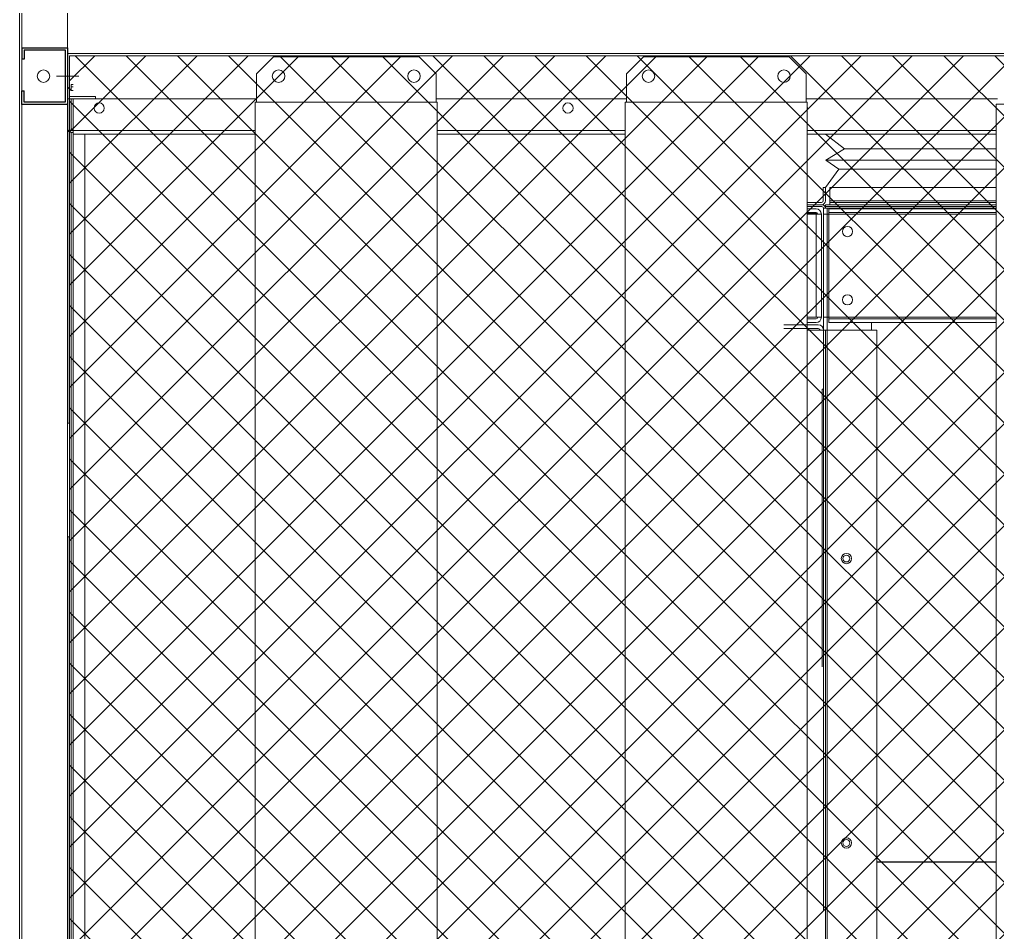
# Model space of a CAD drawing. Header units: millimetres. Extents: x -17070 to 60889, y -291348 to 42394.
# Drawn here: x 51165 to 52024, y 29909 to 30711 of the extents above; entities that cross this region are included whole.
import ezdxf

# ---------------------------------------------------------------- set-up
doc = ezdxf.new("R2010")
doc.units = ezdxf.units.MM
doc.linetypes.add('CENTER', pattern=[2, 1.25, -0.25, 0.25, -0.25])
doc.layers.add('center', color=1, linetype='CENTER')

# ---------------------------------------------------------------- blocks, each defined once
blk = doc.blocks.new('4567457')
at = {"color": 0, "lineweight": 5}
for p, q in [((322736.76, 91148.74), (322720.04, 91161.56)), ((322720.41, 91138.83), (322736.76, 91148.74)), ((322731.67, 91130.74), (322720.41, 91138.83)), ((322720.04, 91114.56), (322731.67, 91130.74))]:
    blk.add_line(p, q, dxfattribs=at)
blk = doc.blocks.new('435')
for p, q in [((-131381.95, 21088.81), (-131341.95, 21088.81)), ((-131381.95, 21088.81), (-131381.95, 21078.81)), ((-131379.95, 21086.81), (-131343.95, 21086.81)), ((-131379.95, 21086.81), (-131379.95, 21078.81)), ((-131343.95, 21086.81), (-131343.95, 21040.81)), ((-131341.95, 21088.81), (-131341.95, 21038.81)), ((-131341.95, 21088.81), (-131341.95, 21038.81)), ((-131379.95, 21078.81), (-131381.95, 21078.81)), ((-131381.95, 21038.81), (-131381.95, 21050.81)), ((-131381.95, 21050.81), (-131379.95, 21050.81)), ((-131379.95, 21040.81), (-131379.95, 21050.81)), ((-131343.95, 21040.81), (-131379.95, 21040.81)), ((-131341.95, 21038.81), (-131381.95, 21038.81))]:
    blk.add_line(p, q)
blk = doc.blocks.new('2')
at = {"lineweight": 5}
h = blk.add_hatch(dxfattribs=at)
h.set_pattern_fill('ANSI37', scale=10)
h.set_pattern_definition([(45, (-643198.6, -403816.7), (-22.4506403, 22.4506403), []), (135, (-643198.6, -403816.7), (-22.4506403, -22.4506403), [])])
h.paths.add_polyline_path([(51208.63, 29199.21), (53324.63, 29199.21), (53324.63, 30679.21), (51208.63, 30679.21)])
at = {"lineweight": 20}
for p, q in [((51164.63, 31581.21), (51164.63, 29281.21)), ((51166.63, 31579.21), (51166.63, 29306.21)), ((51206.63, 29281.21), (51206.63, 31581.21)), ((53322.63, 30681.21), (51206.63, 30681.21)), ((51208.63, 30679.21), (53324.63, 30679.21)), ((51208.63, 29199.21), (51208.63, 30679.21)), ((51372.79, 30663.21), (51387.79, 30678.21)), ((51387.79, 30678.21), (51515.79, 30678.21)), ((51530.79, 30663.21), (51515.79, 30678.21)), ((51697.93, 30663.21), (51712.93, 30678.21)), ((51712.93, 30678.21), (51840.93, 30678.21)), ((51855.93, 30663.21), (51840.93, 30678.21)), ((51372.79, 30638.21), (51372.79, 30663.21)), ((51530.79, 30638.21), (51530.79, 30663.21)), ((51697.93, 30638.21), (51697.93, 30663.21)), ((51855.93, 30638.21), (51855.93, 30663.21)), ((51372.79, 30641.21), (51206.63, 30641.21)), ((51208.63, 30643.21), (51231.33, 30643.21)), ((51231.42, 30643.21), (51231.42, 30641.21)), ((51697.93, 30641.21), (51530.79, 30641.21)), ((52024.07, 30641.21), (51855.93, 30641.21)), ((51371.79, 29290.21), (51371.79, 30638.21)), ((51531.79, 30638.21), (51371.79, 30638.21)), ((51531.79, 29290.21), (51531.79, 30638.21)), ((51696.93, 29290.21), (51696.93, 30638.21)), ((51856.93, 30638.21), (51696.93, 30638.21)), ((51856.93, 29290.21), (51856.93, 30638.21)), ((52023.07, 29288.61), (52023.07, 30636.61)), ((52183.07, 30636.61), (52023.07, 30636.61))]:
    blk.add_line(p, q, dxfattribs=at)
at = {"color": 7, "lineweight": 20}
for p, q in [((51164.63, 29336.31), (51164.63, 31578.11)), ((51206.63, 31578.11), (51206.63, 29336.31)), ((51211.73, 30613.31), (51371.79, 30613.31)), ((51531.79, 30613.31), (51696.93, 30613.31)), ((51856.93, 30613.31), (52023.07, 30613.31)), ((51210.13, 29669.24), (51210.13, 30611.79)), ((51211.73, 30610.21), (51371.79, 30610.21)), ((51222.03, 30610.21), (51222.03, 29669.24)), ((51531.79, 30610.21), (51696.93, 30610.21)), ((51856.93, 30610.21), (52023.07, 30610.21)), ((51872.83, 30437.91), (51872.83, 29432.81)), ((51918.13, 29432.81), (51918.13, 30437.91))]:
    blk.add_line(p, q, dxfattribs=at)
at = {"color": 7, "lineweight": 20, "ltscale": 0.001327}
blk.add_line((51208.63, 30651.42), (51208.63, 30653.81), dxfattribs=at)
at = {"color": 7, "lineweight": 20, "ltscale": 0.018778}
for p, q in [((51208.63, 30648.71), (51208.63, 30643.21)), ((51207.03, 30641.21), (51207.03, 30614.91)), ((51208.63, 30641.21), (51208.63, 30614.91)), ((51210.13, 30614.91), (51210.13, 30641.21))]:
    blk.add_line(p, q, dxfattribs=at)
at = {"color": 7, "lineweight": 20, "ltscale": 0.018632}
for p, q in [((51208.63, 30648.42), (51208.63, 30643.21)), ((51208.63, 30641.21), (51208.63, 30614.88))]:
    blk.add_line(p, q, dxfattribs=at)
at = {"color": 7, "lineweight": 20, "ltscale": 0.001722}
for p, q in [((51210.13, 30653.81), (51211.73, 30653.81)), ((51210.13, 30651.81), (51210.13, 30648.71)), ((51211.73, 30610.21), (51211.73, 30613.31)), ((51871.33, 30545.11), (51874.43, 30545.11))]:
    blk.add_line(p, q, dxfattribs=at)
at = {"color": 7, "lineweight": 20, "ltscale": 0.00111}
blk.add_line((51210.13, 30651.81), (51210.13, 30653.81), dxfattribs=at)
at = {"color": 7, "lineweight": 20, "ltscale": 0.000888887}
for p, q in [((51211.73, 30651.81), (51210.13, 30651.81)), ((51210.13, 30613.41), (51211.73, 30613.41))]:
    blk.add_line(p, q, dxfattribs=at)
at = {"color": 7, "lineweight": 20, "ltscale": 0.000888888}
for p, q in [((51211.73, 30648.71), (51210.13, 30648.71)), ((51210.13, 30614.91), (51211.73, 30614.91))]:
    blk.add_line(p, q, dxfattribs=at)
at = {"color": 7, "lineweight": 20, "ltscale": 0.0225}
blk.add_line((51211.73, 30641.21), (51211.73, 30613.31), dxfattribs=at)
at = {"color": 7, "lineweight": 20, "ltscale": 0.000335468}
blk.add_line((51207.03, 30614.87), (51207.03, 30614.27), dxfattribs=at)
at = {"color": 7, "lineweight": 20, "ltscale": 3.6866e-05}
blk.add_line((51207.1, 30614.27), (51207.03, 30614.27), dxfattribs=at)
at = {"color": 7, "lineweight": 20, "ltscale": 0.143368}
blk.add_line((51207.03, 30356.21), (51207.03, 30614.27), dxfattribs=at)
at = {"color": 7, "lineweight": 20, "ltscale": 0.000833334}
blk.add_line((51210.13, 30613.41), (51210.13, 30614.91), dxfattribs=at)
at = {"color": 7, "lineweight": 20, "ltscale": 0.000888889}
for p, q in [((51210.13, 30611.81), (51211.73, 30611.81)), ((51210.13, 30611.79), (51211.73, 30611.79)), ((51872.93, 30546.61), (51872.93, 30548.21))]:
    blk.add_line(p, q, dxfattribs=at)
at = {"color": 0, "lineweight": 20}
for p, q in [((52023.07, 30597.39), (51889.66, 30597.39)), ((51873.3, 30587.48), (52023.07, 30587.48)), ((52023.07, 30579.39), (51884.56, 30579.39))]:
    blk.add_line(p, q, dxfattribs=at)
at = {"color": 7, "lineweight": 20, "ltscale": 0.001111}
for p, q in [((51870.93, 30563.21), (51872.93, 30563.21)), ((51876.63, 30550.21), (51876.63, 30548.21)), ((51206.63, 30356.21), (51208.63, 30356.21)), ((51206.63, 30256.21), (51208.63, 30256.21))]:
    blk.add_line(p, q, dxfattribs=at)
at = {"color": 7, "lineweight": 20, "ltscale": 0.006389}
for p, q in [((51870.93, 30563.21), (51870.93, 30551.71)), ((51872.93, 30563.21), (51872.93, 30551.71)), ((51876.63, 30551.71), (51876.63, 30563.21))]:
    blk.add_line(p, q, dxfattribs=at)
at = {"color": 7, "lineweight": 20, "ltscale": 0.431111}
for p, q in [((51876.63, 30563.21), (52023.07, 30563.21)), ((51876.63, 30551.71), (52023.07, 30551.71)), ((52023.07, 30550.21), (51876.63, 30550.21))]:
    blk.add_line(p, q, dxfattribs=at)
at = {"color": 7, "lineweight": 20, "ltscale": 0.014722}
for p, q in [((51856.93, 30550.21), (51869.43, 30550.21)), ((51869.43, 30550.21), (51856.93, 30550.21)), ((51856.93, 30548.21), (51869.43, 30548.21)), ((51869.43, 30548.21), (51856.93, 30548.21))]:
    blk.add_line(p, q, dxfattribs=at)
at = {"color": 7, "lineweight": 20, "ltscale": 0.0205}
for p, q in [((51856.93, 30548.21), (51869.83, 30548.21)), ((51869.83, 30548.21), (51856.93, 30548.21)), ((51856.93, 30546.61), (51869.83, 30546.61)), ((51869.83, 30546.61), (51856.93, 30546.61))]:
    blk.add_line(p, q, dxfattribs=at)
at = {"color": 7, "lineweight": 20, "ltscale": 0.030722}
for p, q in [((51864.63, 30544.61), (51856.93, 30544.61)), ((51864.63, 30541.41), (51856.93, 30541.41)), ((51864.63, 30540.81), (51856.93, 30540.81)), ((51856.93, 30539.91), (51864.63, 30539.91)), ((51864.63, 30449.31), (51856.93, 30449.31)), ((51856.93, 30447.81), (51864.63, 30447.81)), ((51856.93, 30444.61), (51864.63, 30444.61))]:
    blk.add_line(p, q, dxfattribs=at)
at = {"color": 7, "lineweight": 20, "ltscale": 0.002889}
for p, q in [((51871.33, 30539.91), (51871.33, 30545.11)), ((51874.43, 30539.91), (51874.43, 30545.11))]:
    blk.add_line(p, q, dxfattribs=at)
at = {"color": 7, "lineweight": 20, "ltscale": 0.435222}
for p, q in [((52023.07, 30548.21), (51872.93, 30548.21)), ((52023.07, 30546.61), (51872.93, 30546.61))]:
    blk.add_line(p, q, dxfattribs=at)
at = {"color": 7, "lineweight": 20, "ltscale": 0.000833333}
for p, q in [((51872.93, 30545.11), (51872.93, 30546.61)), ((51876.63, 30550.21), (51876.63, 30551.71)), ((51876.03, 30539.91), (51874.53, 30539.91)), ((51876.03, 30539.91), (51876.03, 30541.41)), ((51876.03, 30449.31), (51874.53, 30449.31)), ((51876.03, 30449.31), (51876.03, 30447.81)), ((51868.13, 30437.91), (51866.63, 30437.91))]:
    blk.add_line(p, q, dxfattribs=at)
at = {"color": 7, "lineweight": 20, "ltscale": 0.021611}
blk.add_line((51913.33, 30545.11), (51874.43, 30545.11), dxfattribs=at)
at = {"color": 7, "lineweight": 20, "ltscale": 0.001778}
for p, q in [((51876.03, 30544.61), (51876.03, 30541.41)), ((51874.53, 30539.91), (51871.33, 30539.91)), ((51871.33, 30449.31), (51874.53, 30449.31)), ((51876.03, 30447.81), (51876.03, 30444.61))]:
    blk.add_line(p, q, dxfattribs=at)
at = {"color": 7, "lineweight": 20, "ltscale": 0.431778}
for p, q in [((51876.03, 30544.61), (52023.07, 30544.61)), ((51876.03, 30541.41), (52023.07, 30541.41)), ((51876.03, 30539.91), (52023.07, 30539.91)), ((52023.07, 30449.31), (51876.03, 30449.31)), ((52023.07, 30447.81), (51876.03, 30447.81)), ((52023.07, 30444.61), (51876.03, 30444.61))]:
    blk.add_line(p, q, dxfattribs=at)
at = {"color": 7, "lineweight": 20, "ltscale": 0.390333}
blk.add_line((52023.07, 30545.11), (51913.33, 30545.11), dxfattribs=at)
at = {"color": 7, "lineweight": 20, "ltscale": 0.000277764}
blk.add_line((51913.33, 30544.61), (51913.33, 30545.11), dxfattribs=at)
at = {"color": 7, "lineweight": 20, "ltscale": 0.000498737}
blk.add_line((51864.63, 30540.81), (51864.63, 30539.91), dxfattribs=at)
at = {"color": 7, "lineweight": 20, "ltscale": 0.050333}
for p, q in [((51864.63, 30449.31), (51864.63, 30539.91)), ((51869.33, 30449.31), (51869.33, 30539.91)), ((51871.33, 30449.31), (51871.33, 30539.91)), ((51874.53, 30449.31), (51874.53, 30539.91)), ((51876.03, 30539.91), (51876.03, 30449.31))]:
    blk.add_line(p, q, dxfattribs=at)
at = {"color": 7, "lineweight": 20, "ltscale": 0.002611}
for p, q in [((51864.63, 30539.91), (51869.33, 30539.91)), ((51864.63, 30449.31), (51869.33, 30449.31)), ((51868.13, 30437.91), (51872.83, 30437.91))]:
    blk.add_line(p, q, dxfattribs=at)
at = {"color": 7, "lineweight": 20, "ltscale": 0.016833}
for p, q in [((51866.63, 30442.61), (51836.33, 30442.61)), ((51866.63, 30439.41), (51836.33, 30439.41))]:
    blk.add_line(p, q, dxfattribs=at)
at = {"color": 7, "lineweight": 20, "ltscale": 0.2895}
for p, q in [((51871.33, 29928.21), (51871.33, 30449.31)), ((51874.43, 29928.21), (51874.43, 30449.31))]:
    blk.add_line(p, q, dxfattribs=at)
at = {"color": 7, "lineweight": 20, "ltscale": 0.286889}
blk.add_line((51913.33, 30437.91), (51913.33, 30444.61), dxfattribs=at)
at = {"color": 7, "lineweight": 20, "ltscale": 0.039056}
blk.add_line((51866.63, 30437.91), (51856.93, 30437.91), dxfattribs=at)
at = {"color": 7, "lineweight": 20, "ltscale": 0.025167}
blk.add_line((51872.83, 30437.91), (51918.13, 30437.91), dxfattribs=at)
at = {"color": 7, "lineweight": 20, "ltscale": 0.13557}
blk.add_line((51870.13, 30142.18), (51870.13, 30386.21), dxfattribs=at)
at = {"color": 7, "lineweight": 20, "ltscale": 0.000666667}
blk.add_line((51870.13, 30386.21), (51871.33, 30386.21), dxfattribs=at)
at = {"color": 7, "lineweight": 20, "ltscale": 0.055556}
blk.add_line((51208.63, 30356.21), (51208.63, 30256.21), dxfattribs=at)
at = {"color": 7, "lineweight": 20, "ltscale": 0.32472}
blk.add_line((51207.03, 29671.71), (51207.03, 30256.21), dxfattribs=at)
at = {"color": 7, "lineweight": 20, "ltscale": 0.387667}
for p, q in [((52023.07, 29970.56), (51918.13, 29970.56)), ((52023.07, 29970.27), (51918.13, 29970.27))]:
    blk.add_line(p, q, dxfattribs=at)
at = {"color": 7, "lineweight": 20, "ltscale": 0.276111}
blk.add_line((51874.43, 29431.21), (51874.43, 29928.21), dxfattribs=at)
at = {"color": 0, "lineweight": 20}
for points in [[(51371.79, 29331.21), (51211.73, 29331.21), (51211.73, 30610.21), (51371.79, 30610.21)], [(51222.03, 29331.21), (51222.03, 30610.21)], [(51531.79, 30610.21), (51696.93, 30610.21)], [(51856.93, 30610.21), (52023.07, 30610.21)]]:
    blk.add_lwpolyline(points, dxfattribs=at)
at = {"lineweight": 20}
for centre in [(51185.63, 30661.21), (51392.29, 30661.21), (51511.29, 30661.21), (51717.43, 30661.21), (51836.43, 30661.21)]:
    blk.add_circle(centre, 5.5, dxfattribs=at)
at = {"color": 7, "lineweight": 20}
for centre, radius in [((51234.63, 30633.21), 4.5), ((51646.63, 30633.21), 4.5), ((51892.33, 30524.61), 4.5), ((51892.33, 30464.61), 4.5), ((51891.33, 30237.21), 4.5), ((51891.33, 30237.21), 3), ((51891.33, 29987.21), 4.5), ((51891.33, 29987.21), 3)]:
    blk.add_circle(centre, radius, dxfattribs=at)
for centre, radius, start, end in [((51210.13, 30648.71), 3.1, 118.93853, 180), ((51210.13, 30648.71), 1.5, 90, 180), ((51852.63, 30633.21), 4.5, 342.85379, 17.14621), ((51210.13, 30614.91), 3.1, 180, 270), ((51210.13, 30614.91), 1.5, 180, 270), ((51864.63, 30539.91), 4.7, 0, 90), ((51869.43, 30551.71), 1.5, 270, 0), ((51869.43, 30551.71), 3.5, 270, 0), ((51869.83, 30545.11), 3.1, 0, 90), ((51869.83, 30545.11), 1.5, 0, 90), ((51864.63, 30539.91), 1.5, 0, 90), ((51864.63, 30449.31), 1.5, 270, 0), ((51864.63, 30449.31), 4.7, 270, 0), ((51866.63, 30437.91), 4.7, 0, 90), ((51866.63, 30437.91), 1.5, 0, 90), ((51203.53, 30334.31), 3.1, 359.46573, 0), ((51203.53, 30326.11), 3.1, 0, 0.53427)]:
    blk.add_arc(centre, radius, start, end, dxfattribs=at)
for centre, major_axis, ratio, start_param, end_param in [((51210.13, 30648.42), (-1.5, 0), 0.798636, 4.712389, 6.283185), ((51210.13, 30614.27), (-3.1, 0), 0.798636, 6.283185, 7.853982), ((51874.43, 30545.11), (3.1, 0), 0.600545, 2.075869, 2.221169)]:
    blk.add_ellipse(centre, major_axis=major_axis, ratio=ratio, start_param=start_param, end_param=end_param, dxfattribs=at)
at = {"color": 7, "lineweight": 20, "extrusion": (0, 0, -1)}
for centre, major_axis, ratio, start_param, end_param in [((51864.63, 30539.91), (1.5, 0), 0.599024, 4.712389, 6.283185), ((51871.33, 30436.07), (-4.7, 0), 0.598536, 0.711784, 0.817393)]:
    blk.add_ellipse(centre, major_axis=major_axis, ratio=ratio, start_param=start_param, end_param=end_param, dxfattribs=at)
at = {"layer": 'center', "lineweight": 20}
for p, q in [((51216.72, 30661.21), (51196.72, 30661.21)), ((51216.81, 30661.22), (51196.81, 30661.22))]:
    blk.add_line(p, q, dxfattribs=at)
at = {"lineweight": 20}
blk.add_blockref('435', (182548.59, 9597.4), dxfattribs=at)
at = {"color": 0, "lineweight": 20}
blk.add_blockref('4567457', (-270847.11, -60551.35), dxfattribs=at)

msp = doc.modelspace()

# ---------------------------------------------------------------- block references
msp.add_blockref('2', (0, 0))

doc.saveas('drawing.dxf')
